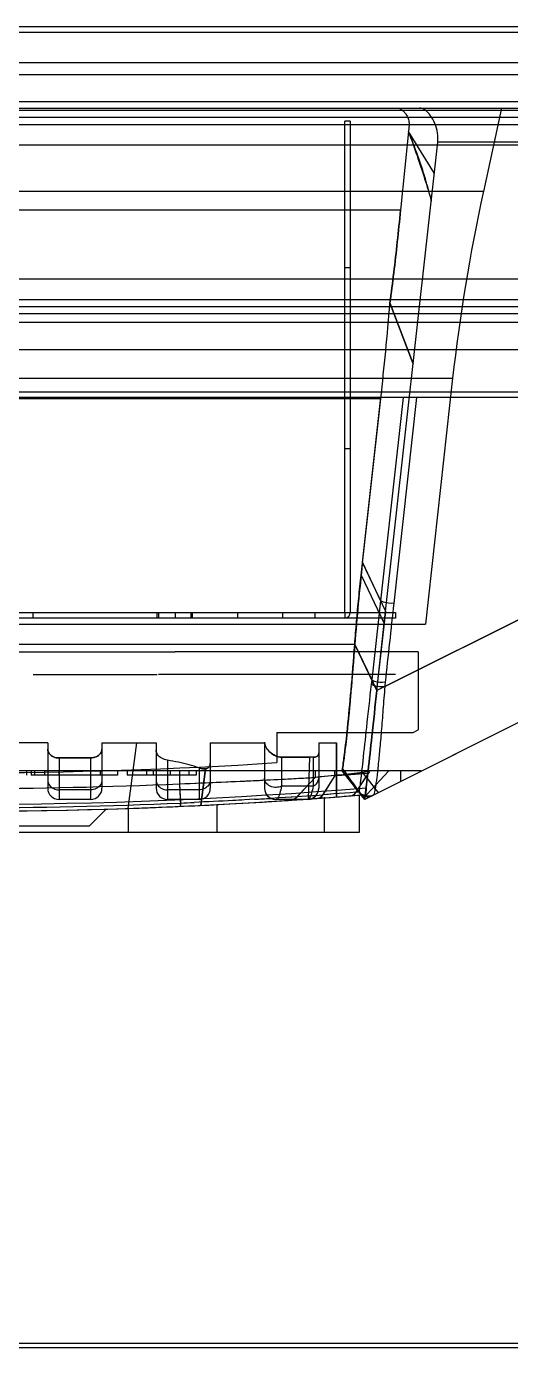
# Model space of a CAD drawing. Header units: millimetres. Extents: x -97344 to -49824, y -57049 to -40247.
# Drawn here: x -64537 to -64515.6, y -49678.4 to -49619.9 of the extents above; entities that cross this region are included whole.
import ezdxf

# ---------------------------------------------------------------- set-up
doc = ezdxf.new("R2010")
doc.units = ezdxf.units.MM
doc.header["$LTSCALE"] = 200
for name, color, linetype in [('DIM', 3, 'Continuous'), ('LAY0001', 7, 'Continuous'), ('PP025_18_1', 7, 'Continuous')]:
    doc.layers.add(name, color=color, linetype=linetype)

# ---------------------------------------------------------------- blocks, each defined once
blk = doc.blocks.new('23-D1020-B_EXTRUSION-MAIN-BODY_BASESTAND-0_5m_Absen-PL__363', base_point=(418.75, -61.98))
at = {"color": 7, "linetype": 'Continuous'}
for p, q in [((434.174, -61.98), (873.608, -61.98)), ((434.257, -61.78), (873.608, -61.78))]:
    blk.add_line(p, q, dxfattribs=at)
blk = doc.blocks.new('Top1', base_point=(668.75, -75.52))
blk.add_blockref('23-D1020-B_EXTRUSION-MAIN-BODY_BASESTAND-0_5m_Absen-PL__363', (418.75, -61.98))
blk = doc.blocks.new('*U1466')
blk.add_blockref('Top1', (0, -50.114))
blk = doc.blocks.new('*U1467')
at = {"layer": 'DIM', "color": 0, "linetype": 'ByBlock', "lineweight": -2, "transparency": 16777216}
blk.add_blockref('*U1466', (5000, 0), dxfattribs=at)
blk = doc.blocks.new('2250')
at = {"color": 7, "linetype": 'Continuous'}
for p, q in [((-45373.872, -64442.645), (-45301.69, -64442.645)), ((-45301.69, -64442.909), (-45373.872, -64442.909)), ((-45375.337, -64444.768), (-45300.224, -64444.768)), ((-45303.202, -64445.988), (-45372.359, -64445.988)), ((-45303.202, -64446.362), (-45372.359, -64446.362)), ((-45372.359, -64446.662), (-45303.202, -64446.662)), ((-45372.359, -64446.982), (-45303.202, -64446.982)), ((-45303.202, -64447.901), (-45372.359, -64447.901)), ((-45372.359, -64453.824), (-45303.202, -64453.824)), ((-45303.202, -64454.743), (-45372.359, -64454.743)), ((-45303.202, -64455.062), (-45372.359, -64455.062)), ((-45372.359, -64455.362), (-45303.202, -64455.362)), ((-45372.359, -64455.737), (-45303.202, -64455.737)), ((-45300.224, -64456.957), (-45375.337, -64456.957)), ((-45373.872, -64458.816), (-45301.69, -64458.816)), ((-45301.69, -64459.08), (-45373.872, -64459.08)), ((-45319.434, -64459.129), (-45356.127, -64459.129)), ((-45320.241, -64466.384), (-45319.429, -64459.08)), ((-45318.437, -64459.08), (-45319.438, -64468.077)), ((-45317.844, -64459.08), (-45318.856, -64468.175)), ((-45320.241, -64466.384), (-45319.438, -64468.077)), ((-45319.255, -64471.869), (-45310.517, -64467.5)), ((-45319.438, -64468.077), (-45319.83, -64471.579)), ((-45320.585, -64470.015), (-45354.977, -64470.015)), ((-45320.585, -64470.015), (-45319.83, -64471.579)), ((-45310.974, -64472.286), (-45319.761, -64476.68)), ((-45321.14, -64475.6), (-45321.124, -64475.507)), ((-45321.14, -64475.6), (-45354.421, -64475.6)), ((-45335.124, -64475.6), (-45335.124, -64475.8)), ((-45334.916, -64475.6), (-45334.916, -64475.8)), ((-45331.086, -64475.8), (-45334.916, -64475.8)), ((-45334.767, -64475.6), (-45334.767, -64475.8)), ((-45334.323, -64475.6), (-45334.323, -64475.8)), ((-45333.686, -64475.6), (-45333.686, -64475.8)), ((-45331.851, -64475.6), (-45331.851, -64475.8)), ((-45331.086, -64475.6), (-45331.086, -64475.8)), ((-45330.67, -64475.6), (-45330.67, -64475.8)), ((-45327.602, -64475.8), (-45330.67, -64475.8)), ((-45329.812, -64475.6), (-45329.812, -64475.8)), ((-45329.511, -64475.6), (-45329.511, -64475.8)), ((-45328.757, -64475.6), (-45328.757, -64475.8)), ((-45328.342, -64475.8), (-45328.342, -64476.176)), ((-45328.342, -64476.176), (-45326.494, -64476.101)), ((-45327.925, -64475.6), (-45327.925, -64475.8)), ((-45327.602, -64475.6), (-45327.602, -64475.8)), ((-45326.494, -64476.101), (-45325.625, -64476.063)), ((-45324.756, -64476.022), (-45322.342, -64475.895)), ((-45322.342, -64475.895), (-45323.14, -64476.749)), ((-45322.342, -64475.6), (-45322.342, -64475.895)), ((-45321.939, -64475.858), (-45322.318, -64475.893)), ((-45322.316, -64475.893), (-45322.317, -64475.893)), ((-45321.463, -64475.812), (-45322.005, -64476.665)), ((-45321.463, -64475.812), (-45321.939, -64475.858)), ((-45321.463, -64475.812), (-45321.463, -64475.6)), ((-45328.342, -64476.176), (-45328.304, -64477.029)), ((-45322.716, -64476.718), (-45323.137, -64476.749)), ((-45323.005, -64476.739), (-45323.13, -64476.748)), ((-45322.604, -64476.71), (-45322.716, -64476.718)), ((-45321.513, -64476.628), (-45322.005, -64476.665)), ((-45321.269, -64476.609), (-45321.513, -64476.628)), ((-45321.269, -64476.609), (-45321.513, -64476.628)), ((-45321.025, -64476.591), (-45321.269, -64476.609)), ((-45321.025, -64476.591), (-45321.269, -64476.609)), ((-45320.783, -64476.571), (-45321.025, -64476.591)), ((-45320.783, -64476.571), (-45321.025, -64476.591)), ((-45320.542, -64476.552), (-45320.783, -64476.571)), ((-45320.542, -64476.552), (-45320.783, -64476.571)), ((-45320.443, -64476.402), (-45320.542, -64476.552)), ((-45320.454, -64476.546), (-45320.542, -64476.552)), ((-45320.397, -64476.541), (-45320.454, -64476.546)), ((-45320.391, -64476.522), (-45320.393, -64476.547)), ((-45320.393, -64476.547), (-45320.393, -64476.548)), ((-45320.393, -64476.548), (-45320.393, -64476.548)), ((-45320.393, -64476.548), (-45320.345, -64476.601)), ((-45320.393, -64476.548), (-45320.393, -64476.548)), ((-45320.393, -64476.548), (-45320.393, -64476.548)), ((-45320.345, -64476.601), (-45320.249, -64476.673)), ((-45320.249, -64476.673), (-45320.138, -64476.72)), ((-45320.138, -64476.72), (-45320.019, -64476.739)), ((-45320.019, -64476.739), (-45319.899, -64476.73)), ((-45319.899, -64476.73), (-45319.784, -64476.691)), ((-45332.331, -64478.04), (-45331.586, -64477.295)), ((-45328.297, -64477.176), (-45328.304, -64477.029)), ((-45325.029, -64476.865), (-45325.46, -64476.889)), ((-45323.929, -64476.799), (-45324.307, -64476.822)), ((-45323.14, -64476.748), (-45323.929, -64476.799)), ((-45323.645, -64476.781), (-45323.929, -64476.799)), ((-45323.354, -64476.763), (-45323.645, -64476.781)), ((-45323.471, -64476.906), (-45323.472, -64476.906)), ((-45323.154, -64476.75), (-45323.354, -64476.763)), ((-45323.137, -64476.748), (-45323.139, -64476.749)), ((-45323.137, -64476.749), (-45323.139, -64476.749)), ((-45323.13, -64476.748), (-45323.137, -64476.748)), ((-45343.231, -64478.04), (-45332.331, -64478.04))]:
    blk.add_line(p, q, dxfattribs=at)
for points in [[(-45321.939, -64475.858), (-45322.113, -64475.874), (-45322.239, -64475.886)], [(-45320.393, -64476.547), (-45320.625, -64476.253), (-45320.87, -64475.942), (-45321.142, -64475.6)], [(-45321.513, -64476.628), (-45321.759, -64476.647), (-45322.005, -64476.665)], [(-45323.14, -64476.748), (-45323.144, -64476.749), (-45323.154, -64476.75)]]:
    blk.add_lwpolyline(points, dxfattribs=at)
for centre, radius, start, end in [((-45205.29, -64479.094), 115.652, 173.69053, 175.49732), ((-44604.66, -64547.578), 718.596, 173.656043, 173.937271), ((-45309.443, -64473.02), 10.486, 172.10211, 173.1486), ((-45307.62, -64472.916), 11.683, 173.93605, 174.85936), ((-45447.839, -64567.78), 156.752, 35.60409, 36.06156), ((-45338.329, -64194.718), 281.632, 272.58551, 272.76244), ((-45322.546, -64461.556), 14.297, 274.34456, 275.29745), ((-45322.399, -64463.147), 12.699, 275.299, 276.29373), ((-45569.053, -64671.737), 316.117, 38.1305, 38.34961), ((-45421.894, -64555.76), 128.752, 37.96897, 38.50599), ((-45337.781, -64263.719), 212.667, 267.45621, 272.54379), ((-45337.781, -64263.805), 213.582, 273.84162, 274.7061), ((-45335.375, -64302.873), 174.306, 274.2015, 274.39895), ((-45322.359, -64476.441), 0.419, 320.37221, 327.63995), ((-45320, -64476.24), 0.5, 218.1305, 296.63971), ((-45319.999, -64476.24), 0.5, 217.96261, 296.56505), ((-45320.015, -64476.248), 0.5, 237.74485, 296.56505), ((-45337.781, -64263.805), 213.582, 266.15865, 273.84138), ((-45337.781, -64264.084), 213.156, 267.45184, 272.54816), ((-45338.529, -64237.338), 239.909, 272.44281, 272.58811), ((-45337.901, -64252.391), 224.842, 273.28194, 273.46607), ((-45323.505, -64476.407), 0.5, 273.84138, 316.94655), ((-45323.505, -64476.407), 0.5, 273.8988, 309.76385)]:
    blk.add_arc(centre, radius, start, end, dxfattribs=at)
for points, knots in [([(-45318.856, -64468.175), (-45319.005, -64468.204), (-45319.217, -64468.186), (-45319.399, -64468.102), (-45319.438, -64468.077)], [0, 0, 0, 0, 0.766012, 1, 1, 1, 1]), ([(-45320.585, -64470.015), (-45320.683, -64471.254), (-45320.813, -64472.882), (-45321.013, -64474.711), (-45321.096, -64475.302), (-45321.123, -64475.507)], [0, 0, 0, 0, 0.675699, 0.887625, 1, 1, 1, 1]), ([(-45319.854, -64471.769), (-45319.931, -64472.406), (-45320.055, -64473.54), (-45320.197, -64474.859), (-45320.289, -64475.678), (-45320.34, -64476.088), (-45320.369, -64476.354), (-45320.39, -64476.482), (-45320.391, -64476.522)], [0, 0, 0, 0, 0.402191, 0.715741, 0.832153, 0.91891, 0.974947, 1, 1, 1, 1]), ([(-45319.255, -64471.869), (-45319.359, -64471.891), (-45319.569, -64471.891), (-45319.772, -64471.825), (-45319.854, -64471.769)], [0, 0, 0, 0, 0.516263, 1, 1, 1, 1]), ([(-45319.237, -64471.682), (-45319.39, -64471.712), (-45319.606, -64471.693), (-45319.79, -64471.605), (-45319.83, -64471.579)], [0, 0, 0, 0, 0.76794, 1, 1, 1, 1]), ([(-45319.255, -64471.869), (-45319.282, -64472.214), (-45319.332, -64472.872), (-45319.407, -64473.805), (-45319.478, -64474.626), (-45319.545, -64475.321), (-45319.6, -64475.814), (-45319.642, -64476.136), (-45319.67, -64476.321), (-45319.695, -64476.466), (-45319.717, -64476.574), (-45319.738, -64476.638), (-45319.751, -64476.675), (-45319.761, -64476.68)], [0, 0, 0, 0, 0.214208, 0.408587, 0.579802, 0.724726, 0.840692, 0.887171, 0.925733, 0.956284, 0.978759, 0.99322, 1, 1, 1, 1]), ([(-45322.238, -64476.82), (-45322.181, -64476.816), (-45322.104, -64476.78), (-45322.05, -64476.724), (-45322.037, -64476.708)], [0, 0, 0, 0, 0.729789, 1, 1, 1, 1]), ([(-45320.772, -64476.708), (-45320.75, -64476.706), (-45320.656, -64476.686), (-45320.58, -64476.614), (-45320.542, -64476.552)], [0, 0, 0, 0, 0.235406, 1, 1, 1, 1]), ([(-45319.761, -64476.68), (-45319.864, -64476.731), (-45320.116, -64476.761), (-45320.324, -64476.616), (-45320.391, -64476.522)], [0, 0, 0, 0, 0.499811, 1, 1, 1, 1]), ([(-45325.46, -64476.889), (-45325.634, -64476.899), (-45326.379, -64476.939), (-45327.124, -64476.976), (-45327.696, -64477.002)], [0, 0, 0, 0, 0.232523, 1, 1, 1, 1])]:
    blk.add_open_spline(points, degree=3, knots=knots, dxfattribs=at)
at = {"layer": 'LAY0001', "color": 7, "linetype": 'Continuous'}
for p, q in [((-45308.951, -64444.26), (-45366.61, -64444.26)), ((-45368.4, -64446.26), (-45314.09, -64446.26)), ((-45314.09, -64446.26), (-45314.888, -64449.946)), ((-45314.09, -64446.26), (-45309.396, -64446.26)), ((-45318.178, -64447.006), (-45357.383, -64447.006)), ((-45318.178, -64447.006), (-45318.555, -64450.785)), ((-45317.061, -64449.161), (-45318.208, -64447.3)), ((-45319.276, -64469.08), (-45316.907, -64447.772)), ((-45308.944, -64447.772), (-45316.907, -64447.772)), ((-45314.888, -64449.946), (-45360.674, -64449.946)), ((-45318.555, -64450.785), (-45357.006, -64450.785)), ((-45319.026, -64454.889), (-45317.997, -64457.577)), ((-45317.997, -64457.577), (-45319.026, -64454.889)), ((-45359.312, -64458.221), (-45316.25, -64458.221)), ((-45316.25, -64458.221), (-45317.46, -64469.106)), ((-45319.435, -64459.129), (-45356.127, -64459.129)), ((-45320.303, -64466.938), (-45319.435, -64459.129)), ((-45319.216, -64468.545), (-45320.241, -64466.384)), ((-45320.303, -64466.938), (-45319.276, -64469.08)), ((-45310.517, -64467.5), (-45319.605, -64472.044)), ((-45319.605, -64472.044), (-45319.216, -64468.545)), ((-45358.101, -64469.106), (-45317.46, -64469.106)), ((-45319.605, -64472.044), (-45319.276, -64469.08)), ((-45320.585, -64470.015), (-45354.977, -64470.015)), ((-45319.605, -64472.044), (-45320.587, -64470.015)), ((-45320.585, -64470.015), (-45319.605, -64472.044)), ((-45347.031, -64470.34), (-45328.531, -64470.34)), ((-45317.781, -64470.34), (-45328.531, -64470.34)), ((-45317.781, -64470.34), (-45317.781, -64473.789)), ((-45334.831, -64471.34), (-45329.331, -64471.34)), ((-45318.781, -64471.34), (-45329.281, -64471.34)), ((-45310.001, -64471.8), (-45320.142, -64476.87)), ((-45318.002, -64473.9), (-45317.781, -64473.789)), ((-45334.181, -64474.37), (-45336.581, -64474.37)), ((-45334.181, -64474.37), (-45334.181, -64476.37)), ((-45331.781, -64474.37), (-45331.781, -64476.37)), ((-45331.781, -64474.37), (-45329.381, -64474.37)), ((-45330.624, -64477.266), (-45330.23, -64474.37)), ((-45329.381, -64474.37), (-45329.381, -64476.37)), ((-45326.981, -64474.37), (-45326.981, -64476.37)), ((-45326.981, -64474.37), (-45324.58, -64474.37)), ((-45324.581, -64474.341), (-45324.581, -64476.37)), ((-45324.58, -64474.361), (-45324.581, -64475.931)), ((-45324.042, -64473.9), (-45324.042, -64475.24)), ((-45324.042, -64473.9), (-45318.002, -64473.9)), ((-45322.181, -64474.37), (-45322.181, -64476.37)), ((-45322.181, -64474.37), (-45321.388, -64474.37)), ((-45321.388, -64474.37), (-45321.389, -64476.756)), ((-45332.281, -64475.033), (-45333.681, -64475.035)), ((-45333.681, -64475.035), (-45332.281, -64475.033)), ((-45333.681, -64475.035), (-45333.681, -64476.87)), ((-45332.281, -64475.033), (-45332.281, -64476.87)), ((-45328.881, -64475.134), (-45328.881, -64476.87)), ((-45327.481, -64475.475), (-45327.481, -64476.87)), ((-45327.396, -64477.133), (-45327.19, -64475.51)), ((-45327.19, -64475.51), (-45327.396, -64477.133)), ((-45323.831, -64475.001), (-45322.596, -64474.993)), ((-45322.596, -64474.993), (-45323.831, -64475.001)), ((-45323.831, -64475.001), (-45323.831, -64476.284)), ((-45322.596, -64474.993), (-45322.651, -64476.849)), ((-45322.431, -64474.997), (-45322.596, -64474.993)), ((-45322.431, -64474.997), (-45322.431, -64476.284)), ((-45321.142, -64475.6), (-45321.127, -64475.497)), ((-45321.124, -64475.507), (-45321.14, -64475.6)), ((-45317.646, -64475.6), (-45357.915, -64475.6)), ((-45328.342, -64475.6), (-45328.342, -64476.176)), ((-45322.343, -64475.894), (-45323.275, -64476.892)), ((-45322.342, -64475.895), (-45323.274, -64476.893)), ((-45322.342, -64475.895), (-45323.274, -64476.892)), ((-45322.342, -64475.895), (-45323.274, -64476.892)), ((-45322.342, -64475.6), (-45322.342, -64475.895)), ((-45321.463, -64475.812), (-45322.342, -64475.895)), ((-45321.463, -64475.812), (-45322.342, -64475.895)), ((-45321.463, -64475.812), (-45322.097, -64476.81)), ((-45321.463, -64475.812), (-45322.097, -64476.809)), ((-45321.463, -64475.812), (-45321.463, -64475.6)), ((-45319.935, -64475.63), (-45320.636, -64476.697)), ((-45319.949, -64475.65), (-45320.636, -64476.697)), ((-45319.083, -64475.599), (-45320.048, -64476.648)), ((-45319.083, -64475.6), (-45320.048, -64476.649)), ((-45318.561, -64475.6), (-45318.561, -64476.08)), ((-45332.281, -64476.443), (-45333.681, -64476.443)), ((-45327.481, -64476.443), (-45328.881, -64476.443)), ((-45328.342, -64476.176), (-45328.298, -64477.175)), ((-45322.431, -64476.284), (-45323.831, -64476.284)), ((-45322.197, -64476.497), (-45322.181, -64476.37)), ((-45320.388, -64476.677), (-45320.388, -64478.34)), ((-45332.281, -64476.87), (-45333.681, -64476.87)), ((-45330.623, -64477.266), (-45330.624, -64478.34)), ((-45327.481, -64476.87), (-45328.881, -64476.87)), ((-45326.699, -64477.098), (-45326.699, -64478.34)), ((-45326.69, -64477.098), (-45326.69, -64478.34)), ((-45322.681, -64476.87), (-45324.081, -64476.87)), ((-45322.681, -64476.87), (-45322.552, -64476.853)), ((-45321.946, -64476.798), (-45322.096, -64476.809)), ((-45321.946, -64476.798), (-45321.945, -64478.34)), ((-45320.388, -64478.34), (-45355.174, -64478.34))]:
    blk.add_line(p, q, dxfattribs=at)
for points in [[(-45321.389, -64476.755), (-45321.389, -64476.159), (-45321.389, -64475.563), (-45321.388, -64474.967), (-45321.388, -64474.371)], [(-45320.142, -64476.87), (-45320.334, -64476.624), (-45320.53, -64476.373), (-45320.73, -64476.119), (-45320.934, -64475.861), (-45321.142, -64475.6)], [(-45324.581, -64476.37), (-45324.569, -64476.479), (-45324.531, -64476.587), (-45324.471, -64476.683), (-45324.392, -64476.761), (-45324.297, -64476.821), (-45324.193, -64476.858), (-45324.081, -64476.87)], [(-45322.552, -64476.853), (-45322.431, -64476.803), (-45322.328, -64476.724)], [(-45322.328, -64476.724), (-45322.248, -64476.62), (-45322.197, -64476.497)]]:
    blk.add_lwpolyline(points, dxfattribs=at)
for centre, radius, start, end in [((-45202.505, -64479.358), 118.449, 173.71163, 175.47575), ((-45322.576, -64477.433), 2.44, 86.59862, 90.4692), ((-45426.327, -64551.958), 130.052, 35.26564, 36.00983), ((-45447.81, -64567.759), 156.716, 35.44755, 36.0616), ((-45569.142, -64671.804), 316.228, 38.05622, 38.34918), ((-45569.053, -64671.737), 316.117, 38.05655, 38.34961), ((-45568.999, -64671.692), 316.046, 38.05618, 38.34931), ((-45402.674, -64540.787), 104.389, 37.75603, 38.64349), ((-45421.839, -64555.716), 128.682, 37.78662, 38.50611), ((-45570.172, -64671.782), 317.691, 37.91428, 38.13583), ((-45570.056, -64671.691), 317.543, 37.91422, 38.13587), ((-45337.781, -64263.805), 213.582, 265.23748, 274.76252), ((-45337.781, -64263.805), 213.282, 265.23748, 274.76252), ((-45337.781, -64264.221), 212.165, 267.45033, 272.54992), ((-45337.78, -64264.221), 212.165, 267.45008, 272.54967), ((-45333.681, -64476.37), 0.5, 180, 270), ((-45332.281, -64476.37), 0.5, 270, 0), ((-45328.881, -64476.37), 0.5, 180, 270), ((-45327.481, -64476.37), 0.5, 270, 0), ((-45324.081, -64476.37), 0.5, 180, 270), ((-45322.681, -64476.37), 0.5, 270, 0), ((-45337.781, -64263.802), 213.584, 274.26237, 274.671), ((-45337.781, -64263.804), 213.583, 274.26237, 274.671), ((-45337.781, -64263.8), 213.586, 271.92042, 272.97647), ((-45337.697, -64265.264), 212.12, 272.97189, 274.21794), ((-45337.781, -64263.806), 213.58, 272.97647, 274.19915), ((-45321.953, -64478.833), 2.029, 94.07878, 95.33971), ((-45326.481, -64416.207), 60.76, 274.13767, 274.2809), ((-45321.778, -64479.051), 2.259, 93.27338, 94.26498), ((-45321.778, -64479.051), 2.259, 93.27266, 94.26435)]:
    blk.add_arc(centre, radius, start, end, dxfattribs=at)
for centre, major_axis, ratio, start_param, end_param in [((-44919.459, -64350.608), (393.924, 135.879), 0.37703, 2.916703, 2.964636), ((-45518.069, -64350.608), (168.194, -174.706), 0.61463, 0.472468, 0.496999), ((-45337.781, -64263.805), (211.882, 0), 1, -1.635683, -1.505909), ((-45337.781, -64263.805), (0, 211.882), 1, -3.20648, -3.076705)]:
    blk.add_ellipse(centre, major_axis=major_axis, ratio=ratio, start_param=start_param, end_param=end_param, dxfattribs=at)
for points, knots in [([(-45318.728, -64446.26), (-45318.688, -64446.26), (-45318.606, -64446.277), (-45318.496, -64446.339), (-45318.401, -64446.422), (-45318.323, -64446.518), (-45318.263, -64446.619), (-45318.219, -64446.718), (-45318.191, -64446.815), (-45318.175, -64446.911), (-45318.175, -64446.975), (-45318.178, -64447.006)], [0, 0, 0, 0, 0.118842, 0.242038, 0.367734, 0.490979, 0.607417, 0.713797, 0.812098, 0.906274, 1, 1, 1, 1]), ([(-45316.907, -64447.772), (-45316.892, -64447.637), (-45316.908, -64447.35), (-45317.023, -64446.942), (-45317.211, -64446.59), (-45317.44, -64446.341), (-45317.633, -64446.26), (-45317.72, -64446.26)], [0, 0, 0, 0, 0.220375, 0.457787, 0.682708, 0.859817, 1, 1, 1, 1]), ([(-45317.193, -64450.347), (-45317.273, -64450.025), (-45317.457, -64449.362), (-45317.789, -64448.343), (-45318.06, -64447.654), (-45318.208, -64447.3)], [0, 0, 0, 0, 0.309414, 0.641857, 1, 1, 1, 1]), ([(-45318.208, -64447.3), (-45318.077, -64447.651), (-45317.829, -64448.343), (-45317.492, -64449.369), (-45317.29, -64450.043), (-45317.196, -64450.375)], [0, 0, 0, 0, 0.347434, 0.681009, 1, 1, 1, 1]), ([(-45319.026, -64454.889), (-45318.967, -64454.443), (-45318.854, -64453.542), (-45318.697, -64452.174), (-45318.602, -64451.251), (-45318.555, -64450.785)], [0, 0, 0, 0, 0.326277, 0.659582, 1, 1, 1, 1]), ([(-45318.555, -64450.785), (-45318.602, -64451.251), (-45318.697, -64452.174), (-45318.854, -64453.542), (-45318.967, -64454.443), (-45319.026, -64454.889)], [0, 0, 0, 0, 0.340427, 0.67374, 1, 1, 1, 1]), ([(-45320.587, -64470.015), (-45320.561, -64469.671), (-45320.505, -64468.985), (-45320.411, -64467.96), (-45320.34, -64467.278), (-45320.303, -64466.938)], [0, 0, 0, 0, 0.334745, 0.66806, 1, 1, 1, 1]), ([(-45321.126, -64475.497), (-45321.099, -64475.293), (-45321.014, -64474.701), (-45320.889, -64473.552), (-45320.733, -64471.929), (-45320.64, -64470.694), (-45320.587, -64470.015)], [0, 0, 0, 0, 0.112266, 0.325791, 0.62899, 1, 1, 1, 1]), ([(-45320.585, -64470.015), (-45320.64, -64470.706), (-45320.737, -64471.943), (-45320.889, -64473.568), (-45321.013, -64474.708), (-45321.096, -64475.301), (-45321.123, -64475.507)], [0, 0, 0, 0, 0.376923, 0.674594, 0.886807, 1, 1, 1, 1]), ([(-45319.605, -64472.044), (-45319.681, -64472.724), (-45319.808, -64473.91), (-45319.97, -64475.415), (-45320.074, -64476.345), (-45320.128, -64476.767), (-45320.142, -64476.87)], [0, 0, 0, 0, 0.422389, 0.737125, 0.935436, 1, 1, 1, 1]), ([(-45320.142, -64476.87), (-45320.128, -64476.767), (-45320.075, -64476.346), (-45319.97, -64475.415), (-45319.808, -64473.909), (-45319.681, -64472.722), (-45319.605, -64472.044)], [0, 0, 0, 0, 0.064215, 0.262254, 0.578844, 1, 1, 1, 1]), ([(-45323.831, -64475.001), (-45323.923, -64475.002), (-45324.111, -64474.946), (-45324.344, -64474.786), (-45324.511, -64474.586), (-45324.576, -64474.431), (-45324.58, -64474.361)], [0, 0, 0, 0, 0.262057, 0.539176, 0.79977, 1, 1, 1, 1]), ([(-45324.58, -64474.361), (-45324.576, -64474.432), (-45324.51, -64474.59), (-45324.341, -64474.789), (-45324.108, -64474.947), (-45323.922, -64475.002), (-45323.831, -64475.001)], [0, 0, 0, 0, 0.204432, 0.467513, 0.740627, 1, 1, 1, 1]), ([(-45333.681, -64475.035), (-45333.766, -64475.035), (-45333.929, -64475.004), (-45334.125, -64474.865), (-45334.181, -64474.717), (-45334.181, -64474.648)], [0, 0, 0, 0, 0.367619, 0.701741, 1, 1, 1, 1]), ([(-45334.181, -64474.648), (-45334.181, -64474.716), (-45334.125, -64474.864), (-45333.93, -64475.004), (-45333.766, -64475.035), (-45333.681, -64475.035)], [0, 0, 0, 0, 0.297244, 0.632211, 1, 1, 1, 1]), ([(-45331.781, -64474.646), (-45331.781, -64474.715), (-45331.837, -64474.862), (-45332.032, -64475.001), (-45332.196, -64475.033), (-45332.281, -64475.033)], [0, 0, 0, 0, 0.296708, 0.632788, 1, 1, 1, 1]), ([(-45332.281, -64475.033), (-45332.196, -64475.033), (-45332.032, -64475.001), (-45331.837, -64474.862), (-45331.781, -64474.715), (-45331.781, -64474.646)], [0, 0, 0, 0, 0.368685, 0.703541, 1, 1, 1, 1]), ([(-45328.881, -64475.134), (-45328.968, -64475.121), (-45329.132, -64475.065), (-45329.323, -64474.908), (-45329.381, -64474.755), (-45329.381, -64474.685)], [0, 0, 0, 0, 0.366785, 0.707128, 1, 1, 1, 1]), ([(-45322.431, -64474.997), (-45322.4, -64474.999), (-45322.344, -64474.998), (-45322.268, -64474.975), (-45322.215, -64474.932), (-45322.186, -64474.873), (-45322.181, -64474.829), (-45322.181, -64474.807)], [0, 0, 0, 0, 0.259604, 0.465707, 0.642495, 0.815316, 1, 1, 1, 1]), ([(-45322.181, -64474.807), (-45322.181, -64474.829), (-45322.186, -64474.873), (-45322.215, -64474.932), (-45322.268, -64474.975), (-45322.344, -64474.998), (-45322.4, -64474.999), (-45322.431, -64474.997)], [0, 0, 0, 0, 0.184708, 0.357522, 0.534305, 0.740398, 1, 1, 1, 1]), ([(-45327.481, -64475.475), (-45327.627, -64475.424), (-45327.928, -64475.331), (-45328.396, -64475.217), (-45328.717, -64475.159), (-45328.881, -64475.134)], [0, 0, 0, 0, 0.321764, 0.655858, 1, 1, 1, 1]), ([(-45327.481, -64475.475), (-45327.447, -64475.486), (-45327.382, -64475.505), (-45327.284, -64475.518), (-45327.22, -64475.515), (-45327.19, -64475.51)], [0, 0, 0, 0, 0.357916, 0.6913, 1, 1, 1, 1]), ([(-45327.19, -64475.51), (-45327.22, -64475.515), (-45327.284, -64475.518), (-45327.382, -64475.505), (-45327.447, -64475.486), (-45327.481, -64475.475)], [0, 0, 0, 0, 0.30852, 0.641897, 1, 1, 1, 1]), ([(-45327.19, -64475.51), (-45327.149, -64475.503), (-45327.073, -64475.476), (-45326.995, -64475.384), (-45326.981, -64475.308), (-45326.981, -64475.269)], [0, 0, 0, 0, 0.359423, 0.668561, 1, 1, 1, 1]), ([(-45326.981, -64475.269), (-45326.981, -64475.308), (-45326.995, -64475.384), (-45327.073, -64475.476), (-45327.149, -64475.503), (-45327.19, -64475.51)], [0, 0, 0, 0, 0.332839, 0.641955, 1, 1, 1, 1]), ([(-45334.181, -64476.014), (-45334.181, -64476.089), (-45334.129, -64476.247), (-45333.935, -64476.406), (-45333.766, -64476.443), (-45333.681, -64476.443)], [0, 0, 0, 0, 0.310991, 0.644812, 1, 1, 1, 1]), ([(-45331.781, -64476.014), (-45331.781, -64476.089), (-45331.832, -64476.247), (-45332.027, -64476.406), (-45332.195, -64476.443), (-45332.281, -64476.443)], [0, 0, 0, 0, 0.310991, 0.644812, 1, 1, 1, 1]), ([(-45329.381, -64476.014), (-45329.381, -64476.089), (-45329.329, -64476.247), (-45329.135, -64476.406), (-45328.966, -64476.443), (-45328.881, -64476.443)], [0, 0, 0, 0, 0.310991, 0.644812, 1, 1, 1, 1]), ([(-45328.342, -64476.176), (-45327.726, -64476.154), (-45326.553, -64476.104), (-45324.939, -64476.033), (-45323.654, -64475.966), (-45322.827, -64475.922), (-45322.441, -64475.9), (-45322.342, -64475.895)], [0, 0, 0, 0, 0.307872, 0.586402, 0.80679, 0.950608, 1, 1, 1, 1]), ([(-45326.981, -64476.014), (-45326.981, -64476.089), (-45327.032, -64476.247), (-45327.227, -64476.406), (-45327.395, -64476.443), (-45327.481, -64476.443)], [0, 0, 0, 0, 0.310991, 0.644812, 1, 1, 1, 1]), ([(-45323.831, -64476.284), (-45323.903, -64476.318), (-45324.074, -64476.357), (-45324.332, -64476.307), (-45324.532, -64476.15), (-45324.581, -64475.997), (-45324.581, -64475.931)], [0, 0, 0, 0, 0.246339, 0.531616, 0.793482, 1, 1, 1, 1]), ([(-45322.431, -64476.284), (-45322.359, -64476.25), (-45322.239, -64476.149), (-45322.181, -64476), (-45322.181, -64475.931)], [0, 0, 0, 0, 0.536766, 1, 1, 1, 1]), ([(-45322.431, -64476.284), (-45322.383, -64476.262), (-45322.294, -64476.203), (-45322.203, -64476.077), (-45322.181, -64475.979), (-45322.181, -64475.931)], [0, 0, 0, 0, 0.354914, 0.6858, 1, 1, 1, 1]), ([(-45321.463, -64475.812), (-45321.404, -64475.807), (-45321.29, -64475.799), (-45321.124, -64475.787), (-45320.969, -64475.775), (-45320.825, -64475.764), (-45320.691, -64475.754), (-45320.566, -64475.744), (-45320.449, -64475.735), (-45320.34, -64475.726), (-45320.239, -64475.719), (-45320.146, -64475.707), (-45320.046, -64475.717), (-45319.999, -64475.664), (-45319.981, -64475.637)], [0, 0, 0, 0, 0.117896, 0.227753, 0.330112, 0.425509, 0.514428, 0.597306, 0.67455, 0.746544, 0.813642, 0.876177, 0.935214, 1, 1, 1, 1]), ([(-45319.981, -64475.637), (-45320.149, -64475.66), (-45320.484, -64475.704), (-45320.977, -64475.77), (-45321.303, -64475.8), (-45321.463, -64475.812)], [0, 0, 0, 0, 0.340515, 0.677697, 1, 1, 1, 1]), ([(-45323.831, -64476.284), (-45323.85, -64476.39), (-45323.891, -64476.569), (-45323.955, -64476.768), (-45324.041, -64476.87), (-45324.081, -64476.87)], [0, 0, 0, 0, 0.490963, 0.819051, 1, 1, 1, 1]), ([(-45322.431, -64476.284), (-45322.45, -64476.39), (-45322.491, -64476.569), (-45322.555, -64476.768), (-45322.641, -64476.87), (-45322.681, -64476.87)], [0, 0, 0, 0, 0.490945, 0.819038, 1, 1, 1, 1])]:
    blk.add_open_spline(points, degree=3, knots=knots, dxfattribs=at)
at = {"layer": 'PP025_18_1', "color": 7, "linetype": 'Continuous'}
for p, q in [((-45321.031, -64468.59), (-45321.031, -64446.84)), ((-45320.781, -64446.84), (-45321.031, -64446.84)), ((-45320.781, -64446.84), (-45320.781, -64468.59)), ((-45320.781, -64453.34), (-45321.031, -64453.34)), ((-45320.781, -64461.34), (-45321.031, -64461.34)), ((-45356.781, -64468.59), (-45318.781, -64468.59)), ((-45318.781, -64468.84), (-45356.781, -64468.84)), ((-45334.831, -64468.84), (-45334.831, -64468.59)), ((-45329.331, -64468.84), (-45329.331, -64468.59)), ((-45329.281, -64468.59), (-45329.281, -64468.84)), ((-45328.531, -64468.59), (-45328.531, -64468.84)), ((-45327.831, -64468.84), (-45327.831, -64468.59)), ((-45327.781, -64468.59), (-45327.781, -64468.84)), ((-45325.781, -64468.59), (-45325.781, -64468.84)), ((-45323.781, -64468.59), (-45323.781, -64468.84)), ((-45322.331, -64468.84), (-45322.331, -64468.59)), ((-45321.031, -64468.59), (-45321.031, -64468.84)), ((-45318.781, -64468.59), (-45318.781, -64468.84))]:
    blk.add_line(p, q, dxfattribs=at)
blk.add_arc((-45321.031, -64468.59), 0.25, 270, 0, dxfattribs=at)
blk = doc.blocks.new('*U1488')
at = {"layer": 'DIM', "color": 3}
blk.add_blockref('2250', (45347.11, 64440.647), dxfattribs=at)
blk = doc.blocks.new('*U1489')
at = {"layer": 'DIM', "color": 0, "linetype": 'ByBlock', "lineweight": -2, "transparency": 16777216}
blk.add_blockref('*U1488', (5000, 0), dxfattribs=at)

msp = doc.modelspace()

# ---------------------------------------------------------------- block references
at = {"layer": 'DIM', "color": 3}
for name, p in [('*U1467', (-69539.665, -49641.82)), ('*U1489', (-69548.994, -49617.903))]:
    msp.add_blockref(name, p, dxfattribs=at)

doc.saveas('drawing.dxf')
